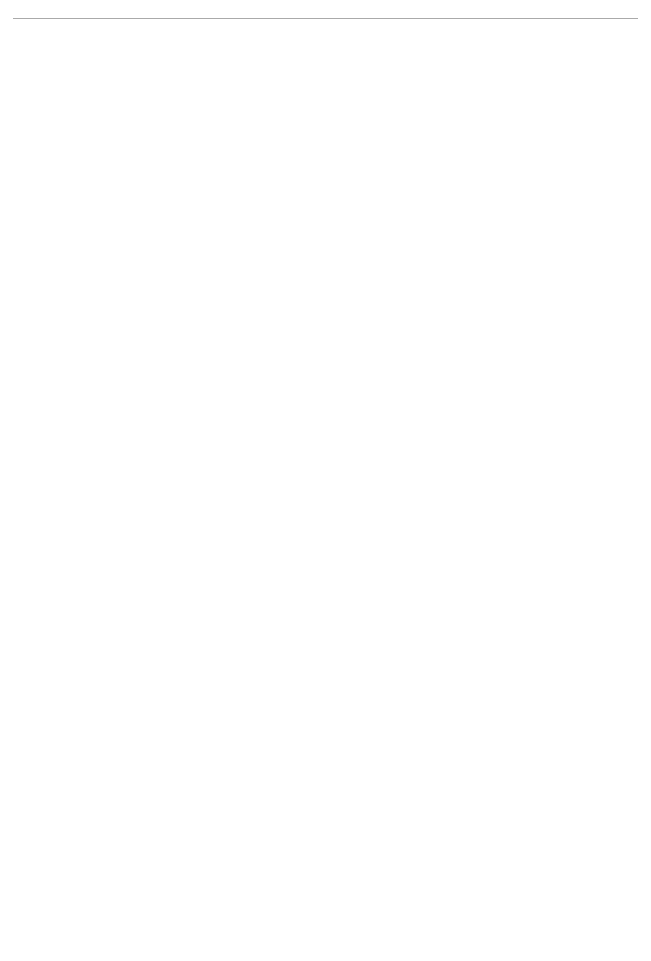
# Model space of a CAD drawing. Header units: millimetres. Extents: x 2163745 to 2518004, y -1043843 to -896215.
# Drawn here: x 2401773 to 2424799, y -1009204 to -974565 of the extents above; entities that cross this region are included whole.
import ezdxf
from ezdxf.enums import TextEntityAlignment as Align

# ---------------------------------------------------------------- set-up
doc = ezdxf.new("R2010")
doc.units = ezdxf.units.MM
doc.header["$LTSCALE"] = 250
doc.header["$MEASUREMENT"] = 0
doc.linetypes.add('HIDDEN', pattern=[0.375, 0.25, -0.125])
doc.layers.get('0').update_dxf_attribs({"lineweight": 20})
doc.layers.get('DEFPOINTS').update_dxf_attribs({"color": 185, "lineweight": 20})
for name, color, linetype in [('BORDER', 3, 'Continuous'), ('CDC.03.BORDER', 3, 'Continuous'), ('CDC.04.HIDDEN', 8, 'HIDDEN'), ('CDC.05.STEEL', 4, 'Continuous'), ('CDC.06.TEXT', 2, 'Continuous'), ('CDC.11.NOTE', 8, 'Continuous')]:
    doc.layers.add(name, color=color, linetype=linetype)
doc.layers.add('CDC.02.DIM', color=1, linetype='Continuous', lineweight=18)
doc.styles.add('ARIAL', font='arial.ttf', dxfattribs={"width": 0.85})
doc.styles.add('vnsimplex', font='vnsimplex.shx', dxfattribs={"width": 0.65})
doc.dimstyles.new('DIM1-25', dxfattribs={"dimscale": 1.2, "dimtxt": 250, "dimasz": 125, "dimexe": 125, "dimexo": 0.06, "dimgap": 100, "dimtad": 1, "dimdec": 0, "dimzin": 0, "dimdsep": 46, "dimtxsty": 'vnsimplex', "dimblk": 'ARCHTICK', "dimcen": 100, "dimdle": 125, "dimclrd": 256, "dimclre": 1, "dimclrt": 2, "dimadec": 0, "dimazin": 0, "dimtfac": 1, "dimtdec": 0, "dimtix": 1, "dimtmove": 2, "dimatfit": 0, "dimfxl": 1, "dimtolj": 1, "dimtzin": 0, "dimarcsym": 0})

# ---------------------------------------------------------------- blocks, each defined once
blk = doc.blocks.new('_ARCHTICK')
at = {"color": 0, "linetype": 'ByBlock', "ltscale": 4, "const_width": 0.15}
blk.add_lwpolyline([(-0.5, -0.5), (0.5, 0.5)], dxfattribs=at)
blk = doc.blocks.new('*D196')
at = {"layer": 'CDC.02.DIM', "color": 1, "lineweight": -2, "transparency": 16777216}
for p, q in [((2417836, -990566), (2417836, -991401)), ((2419893, -990566), (2419893, -991401))]:
    blk.add_line(p, q, dxfattribs=at)
at = {"layer": 'CDC.02.DIM', "lineweight": -2, "transparency": 16777216}
blk.add_line((2420043, -991251), (2417686, -991251), dxfattribs=at)
at = {"layer": 'DEFPOINTS', "color": 0, "transparency": 16777216}
for p in [(2417836, -990566), (2419893, -990566), (2417836, -991251)]:
    blk.add_point(p, dxfattribs=at)
at = {"layer": 'CDC.02.DIM', "lineweight": -2, "transparency": 16777216, "xscale": 149.9999999999999, "yscale": 149.9999999999999, "zscale": 149.9999999999999, "rotation": 180}
blk.add_blockref('_ARCHTICK', (2417836, -991251), dxfattribs=at)
at = {"layer": 'CDC.02.DIM', "lineweight": -2, "transparency": 16777216, "xscale": 149.9999999999999, "yscale": 149.9999999999999, "zscale": 149.9999999999999}
blk.add_blockref('_ARCHTICK', (2419893, -991251), dxfattribs=at)
at = {"layer": 'CDC.02.DIM', "color": 2, "transparency": 16777216, "insert": (2418865, -990934), "char_height": 300, "attachment_point": 5, "style": 'ARIAL'}
blk.add_mtext('\\A1;D (L)', dxfattribs=at)
blk = doc.blocks.new('*D224')
at = {"layer": 'CDC.02.DIM', "color": 1, "lineweight": -2, "transparency": 16777216}
for p, q in [((2416840, -990566), (2416840, -991401)), ((2417836, -990566), (2417836, -991401))]:
    blk.add_line(p, q, dxfattribs=at)
at = {"layer": 'CDC.02.DIM', "lineweight": -2, "transparency": 16777216}
blk.add_line((2417986, -991251), (2416690, -991251), dxfattribs=at)
at = {"layer": 'DEFPOINTS', "color": 0, "transparency": 16777216}
for p in [(2416840, -990566), (2417836, -990566), (2416840, -991251)]:
    blk.add_point(p, dxfattribs=at)
at = {"layer": 'CDC.02.DIM', "lineweight": -2, "transparency": 16777216, "xscale": 149.9999999999999, "yscale": 149.9999999999999, "zscale": 149.9999999999999, "rotation": 180}
blk.add_blockref('_ARCHTICK', (2416840, -991251), dxfattribs=at)
at = {"layer": 'CDC.02.DIM', "lineweight": -2, "transparency": 16777216, "xscale": 149.9999999999999, "yscale": 149.9999999999999, "zscale": 149.9999999999999}
blk.add_blockref('_ARCHTICK', (2417836, -991251), dxfattribs=at)
at = {"layer": 'CDC.02.DIM', "color": 2, "transparency": 16777216, "insert": (2417338, -990978), "char_height": 300, "attachment_point": 5, "style": 'ARIAL'}
blk.add_mtext('\\A1;100', dxfattribs=at)
blk = doc.blocks.new('*D225')
at = {"layer": 'CDC.02.DIM', "color": 1, "lineweight": -2, "transparency": 16777216}
for p, q in [((2419893, -990566), (2419893, -991401)), ((2420890, -990566), (2420890, -991401))]:
    blk.add_line(p, q, dxfattribs=at)
at = {"layer": 'CDC.02.DIM', "lineweight": -2, "transparency": 16777216}
blk.add_line((2419743, -991251), (2421040, -991251), dxfattribs=at)
at = {"layer": 'DEFPOINTS', "color": 0, "transparency": 16777216}
for p in [(2419893, -990566), (2420890, -990566), (2420890, -991251)]:
    blk.add_point(p, dxfattribs=at)
at = {"layer": 'CDC.02.DIM', "lineweight": -2, "transparency": 16777216, "xscale": 149.9999999999999, "yscale": 149.9999999999999, "zscale": 149.9999999999999, "rotation": 180}
blk.add_blockref('_ARCHTICK', (2419893, -991251), dxfattribs=at)
at = {"layer": 'CDC.02.DIM', "lineweight": -2, "transparency": 16777216, "xscale": 149.9999999999999, "yscale": 149.9999999999999, "zscale": 149.9999999999999}
blk.add_blockref('_ARCHTICK', (2420890, -991251), dxfattribs=at)
at = {"layer": 'CDC.02.DIM', "color": 2, "transparency": 16777216, "insert": (2420392, -990978), "char_height": 300, "attachment_point": 5, "style": 'ARIAL'}
blk.add_mtext('\\A1;100', dxfattribs=at)
blk = doc.blocks.new('*D226')
at = {"layer": 'CDC.02.DIM', "color": 1, "lineweight": -2, "transparency": 16777216}
for p, q in [((2415632, -988494), (2414930, -988494)), ((2415632, -989457), (2414930, -989457))]:
    blk.add_line(p, q, dxfattribs=at)
at = {"layer": 'CDC.02.DIM', "lineweight": -2, "transparency": 16777216}
blk.add_line((2415080, -989607), (2415080, -988344), dxfattribs=at)
at = {"layer": 'DEFPOINTS', "color": 0, "transparency": 16777216}
for p in [(2415080, -988494), (2415632, -988494), (2415632, -989457)]:
    blk.add_point(p, dxfattribs=at)
at = {"layer": 'CDC.02.DIM', "lineweight": -2, "transparency": 16777216, "xscale": 149.9999999999999, "yscale": 149.9999999999999, "zscale": 149.9999999999999}
for p, rotation in [((2415080, -988494), 90), ((2415080, -989457), 270)]:
    blk.add_blockref('_ARCHTICK', p, dxfattribs=dict(at, rotation=rotation))
at = {"layer": 'CDC.02.DIM', "color": 2, "transparency": 16777216, "insert": (2414802, -988976), "char_height": 300, "attachment_point": 5, "rotation": 90, "style": 'ARIAL'}
blk.add_mtext('\\A1;Hs', dxfattribs=at)
blk = doc.blocks.new('*D227')
at = {"layer": 'CDC.02.DIM', "color": 1, "lineweight": -2, "transparency": 16777216}
for p, q in [((2415632, -987532), (2414175, -987532)), ((2415632, -989457), (2414175, -989457))]:
    blk.add_line(p, q, dxfattribs=at)
at = {"layer": 'CDC.02.DIM', "lineweight": -2, "transparency": 16777216}
blk.add_line((2414325, -987382), (2414325, -989607), dxfattribs=at)
at = {"layer": 'DEFPOINTS', "color": 0, "transparency": 16777216}
for p in [(2415632, -987532), (2414325, -989457), (2415632, -989457)]:
    blk.add_point(p, dxfattribs=at)
at = {"layer": 'CDC.02.DIM', "lineweight": -2, "transparency": 16777216, "xscale": 149.9999999999999, "yscale": 149.9999999999999, "zscale": 149.9999999999999}
for p, rotation in [((2414325, -987532), 90), ((2414325, -989457), 270)]:
    blk.add_blockref('_ARCHTICK', p, dxfattribs=dict(at, rotation=rotation))
at = {"layer": 'CDC.02.DIM', "color": 2, "transparency": 16777216, "insert": (2414052, -988494), "char_height": 300, "attachment_point": 5, "rotation": 90, "style": 'ARIAL'}
blk.add_mtext('\\A1;2Hs', dxfattribs=at)
blk = doc.blocks.new('*D228')
at = {"layer": 'CDC.02.DIM', "color": 1, "lineweight": -2, "transparency": 16777216}
for p, q in [((2419893, -989755), (2419893, -990658)), ((2420254, -989755), (2420254, -990658))]:
    blk.add_line(p, q, dxfattribs=at)
at = {"layer": 'CDC.02.DIM', "lineweight": -2, "transparency": 16777216}
for p, q in [((2419893, -990508), (2419743, -990508)), ((2419893, -990508), (2420254, -990508)), ((2420254, -990508), (2420404, -990508))]:
    blk.add_line(p, q, dxfattribs=at)
at = {"layer": 'DEFPOINTS', "color": 0, "transparency": 16777216}
for p in [(2419893, -989755), (2420254, -989755), (2420254, -990508)]:
    blk.add_point(p, dxfattribs=at)
at = {"layer": 'CDC.02.DIM', "lineweight": -2, "transparency": 16777216, "xscale": 149.9999999999999, "yscale": 149.9999999999999, "zscale": 149.9999999999999}
blk.add_blockref('_ARCHTICK', (2419893, -990508), dxfattribs=at)
at = {"layer": 'CDC.02.DIM', "lineweight": -2, "transparency": 16777216, "xscale": 149.9999999999999, "yscale": 149.9999999999999, "zscale": 149.9999999999999, "rotation": 180}
blk.add_blockref('_ARCHTICK', (2420254, -990508), dxfattribs=at)
at = {"layer": 'CDC.02.DIM', "color": 2, "transparency": 16777216, "insert": (2420074, -990235), "char_height": 300, "attachment_point": 5, "style": 'ARIAL'}
blk.add_mtext('\\A1;35', dxfattribs=at)
blk = doc.blocks.new('*D229')
at = {"layer": 'CDC.02.DIM', "color": 1, "lineweight": -2, "transparency": 16777216}
for p, q in [((2417476, -989755), (2417476, -990658)), ((2417836, -989755), (2417836, -990658))]:
    blk.add_line(p, q, dxfattribs=at)
at = {"layer": 'CDC.02.DIM', "lineweight": -2, "transparency": 16777216}
for p, q in [((2417476, -990508), (2417326, -990508)), ((2417836, -990508), (2417476, -990508)), ((2417836, -990508), (2417986, -990508))]:
    blk.add_line(p, q, dxfattribs=at)
at = {"layer": 'DEFPOINTS', "color": 0, "transparency": 16777216}
for p in [(2417476, -989755), (2417836, -989755), (2417476, -990508)]:
    blk.add_point(p, dxfattribs=at)
at = {"layer": 'CDC.02.DIM', "lineweight": -2, "transparency": 16777216, "xscale": 149.9999999999999, "yscale": 149.9999999999999, "zscale": 149.9999999999999}
blk.add_blockref('_ARCHTICK', (2417476, -990508), dxfattribs=at)
at = {"layer": 'CDC.02.DIM', "lineweight": -2, "transparency": 16777216, "xscale": 149.9999999999999, "yscale": 149.9999999999999, "zscale": 149.9999999999999, "rotation": 180}
blk.add_blockref('_ARCHTICK', (2417836, -990508), dxfattribs=at)
at = {"layer": 'CDC.02.DIM', "color": 2, "transparency": 16777216, "insert": (2417656, -990235), "char_height": 300, "attachment_point": 5, "style": 'ARIAL'}
blk.add_mtext('\\A1;35', dxfattribs=at)

msp = doc.modelspace()

# ---------------------------------------------------------------- linework, layer by layer
at = {"layer": 'BORDER', "color": 6, "ltscale": 2}
msp.add_lwpolyline([(2175289.6, -974565.3), (2518003.6, -974565.3), (2518003.6, -1043842.6), (2175289.6, -1043842.6)], close=True, dxfattribs=at)
at = {"layer": 'CDC.02.DIM'}
for p, q in [((2417836.4, -987531.8), (2419893.4, -987531.8)), ((2417836.4, -988494.5), (2419893.4, -988494.5))]:
    msp.add_line(p, q, dxfattribs=at)
at = {"layer": 'CDC.03.BORDER'}
for p, q in [((2416840.1, -987531.8), (2417836.4, -987531.8)), ((2416840.1, -988494.5), (2416840.1, -987531.8)), ((2417836.4, -989457.2), (2417836.4, -987531.8)), ((2419893.4, -989457.2), (2419893.4, -987531.8)), ((2420889.7, -987531.8), (2419893.4, -987531.8)), ((2420889.7, -988494.5), (2420889.7, -987531.8)), ((2415926.3, -988494.5), (2416840.1, -988494.5)), ((2421803.4, -988494.5), (2420889.7, -988494.5)), ((2415926.3, -989457.2), (2417836.4, -989457.2)), ((2421803.4, -989457.2), (2419893.4, -989457.2))]:
    msp.add_line(p, q, dxfattribs=at)
for points in [[(2415926.3, -989585.5), (2415926.3, -989072.3), (2416009.1, -989072.3), (2415834.8, -988873.1), (2415926.3, -988873.1), (2415926.3, -988356.1)], [(2421803.4, -989585.5), (2421803.4, -989072.3), (2421720.7, -989072.3), (2421895, -988873.1), (2421803.4, -988873.1), (2421803.4, -988356.1)]]:
    msp.add_lwpolyline(points, dxfattribs=at)
at = {"layer": 'CDC.04.HIDDEN'}
msp.add_lwpolyline([(2414113.2, -985335), (2418510.8, -985335), (2418510.8, -986170.3), (2414113.2, -986170.3)], close=True, dxfattribs=at)
at = {"layer": 'CDC.05.STEEL'}
for points in [[(2417493.5, -987836.9, 0.745451), (2417182.9, -987836.9)], [(2417493.5, -989137.5), (2417493.5, -988936.9), (2417409.5, -988936.9), (2417409.5, -989137.5, -0.6493704), (2417266.9, -989137.5), (2417266.9, -987851.4, -0.6493704), (2417409.5, -987851.4), (2417409.5, -988052.1), (2417493.5, -988052.1), (2417493.5, -987836.9)], [(2420236.2, -987836.9, -0.745451), (2420546.8, -987836.9)], [(2420236.2, -989137.5), (2420236.2, -988936.9), (2420320.2, -988936.9), (2420320.2, -989137.5, 0.6493704), (2420462.8, -989137.5), (2420462.8, -987851.4, 0.6493704), (2420320.2, -987851.4), (2420320.2, -988052.1), (2420236.2, -988052.1), (2420236.2, -987836.9)], [(2417182.9, -989137.5, 0.745451), (2417493.5, -989137.5)], [(2420546.8, -989137.5, -0.745451), (2420236.2, -989137.5)]]:
    msp.add_lwpolyline(points, format="xyb", dxfattribs=at)
for points in [[(2417182.9, -989137.5), (2417182.9, -987836.9)], [(2420546.8, -989137.5), (2420546.8, -987836.9)]]:
    msp.add_lwpolyline(points, dxfattribs=at)
at = {"layer": 'CDC.05.STEEL', "const_width": 68.3}
for points in [[(2417372.4, -987883.2, -1), (2417304.1, -987883.2, -1)], [(2420357.4, -987883.2, 1), (2420425.7, -987883.2, 1)], [(2417372.4, -989105.8, 1), (2417304.1, -989105.8, 1)], [(2420357.4, -989105.8, -1), (2420425.7, -989105.8, -1)]]:
    msp.add_lwpolyline(points, format="xyb", close=True, dxfattribs=at)
at = {"layer": 'CDC.11.NOTE'}
for p, q in [((2416580.4, -987199.8), (2417338.2, -989109.8)), ((2421149.3, -987199.8), (2420391.5, -989109.8))]:
    msp.add_line(p, q, dxfattribs=at)
for points in [[(2415767, -987199.8), (2416580.4, -987199.8), (2417338.2, -987883.2)], [(2421962.7, -987199.8), (2421149.3, -987199.8), (2420391.5, -987883.2)], [(2419044.9, -989191), (2418041.7, -989191), (2417266.9, -988494.5)]]:
    msp.add_lwpolyline(points, dxfattribs=at)

# ---------------------------------------------------------------- texts
at = {"layer": 'CDC.06.TEXT', "style": 'ARIAL', "width": 0.75}
for s, p in [('2%%C14', (2416135.8, -986961.9)), ('2%%C14', (2421593.9, -986961.9)), ('%%C6a200', (2418560.8, -988953.1))]:
    msp.add_text(s, height=250, dxfattribs=at).set_placement(p, align=Align.MIDDLE)
at = {"layer": 'CDC.06.TEXT', "style": 'ARIAL'}
msp.add_text('%%U2-2', height=500, dxfattribs=at).set_placement((2418805.3, -991895.1), align=Align.MIDDLE)
at = {"layer": 'CDC.06.TEXT', "insert": (2414355.4, -985748.3), "char_height": 350, "width": 0.85, "attachment_point": 4, "style": 'ARIAL'}
msp.add_mtext('500 < D(L) ≤ 1500', dxfattribs=at)

# ---------------------------------------------------------------- dimensions: what is measured, and where the dimension line sits
at = {"layer": 'CDC.02.DIM'}
for base, p1, p2, angle, text, picture, middle in [((2414324.7, -989457.2), (2415631.6, -987531.8), (2415631.6, -989457.2), 90, '2Hs', '*D227', (2414051.6, -988494.5)), ((2420253.9, -990508.2), (2419893.4, -989754.7), (2420253.9, -989754.7), 180, '35', '*D228', (2420073.6, -990234.9)), ((2420889.7, -991251.1), (2419893.4, -990566.3), (2420889.7, -990566.3), 180, '100', '*D225', (2420391.5, -990977.9))]:
    dim = msp.add_linear_dim(base=base, p1=p1, p2=p2, angle=angle, text=text, dimstyle='DIM1-25', override={"dimtxsty": 'ARIAL'}, dxfattribs=at)
    dim.commit()
    dim.dimension.update_dxf_attribs({"geometry": picture, "text_midpoint": middle})
dim = msp.add_linear_dim(base=(2415080.2, -988494.5), p1=(2415631.6, -989457.2), p2=(2415631.6, -988494.5), angle=270, text='Hs', dimstyle='DIM1-25', override={"dimtxsty": 'ARIAL'}, dxfattribs=at)
dim.commit()
dim.dimension.update_dxf_attribs({"geometry": '*D226', "text_midpoint": (2414802.4, -988975.8), "dimtype": 160})
for base, p1, p2, text, picture, middle in [((2417475.9, -990508.2), (2417836.4, -989754.7), (2417475.9, -989754.7), '35', '*D229', (2417656.1, -990234.9)), ((2416840.1, -991251.1), (2417836.4, -990566.3), (2416840.1, -990566.3), '100', '*D224', (2417338.2, -990977.9)), ((2417836.4, -991251.1), (2419893.4, -990566.3), (2417836.4, -990566.3), 'D (L)', '*D196', (2418864.9, -990934.5))]:
    dim = msp.add_linear_dim(base=base, p1=p1, p2=p2, text=text, dimstyle='DIM1-25', override={"dimtxsty": 'ARIAL'}, dxfattribs=at)
    dim.commit()
    dim.dimension.update_dxf_attribs({"geometry": picture, "text_midpoint": middle})

# ---------------------------------------------------------------- next in the draw order: wipeouts: each hides what was drawn before it
at = {"color": 6, "ltscale": 2}
msp.add_wipeout([(2175289.6, -974565.3), (2518003.6, -974565.3), (2518003.6, -1043842.6), (2175289.6, -1043842.6)], dxfattribs=at).dxf.layer = 'BORDER'

doc.saveas('drawing.dxf')
